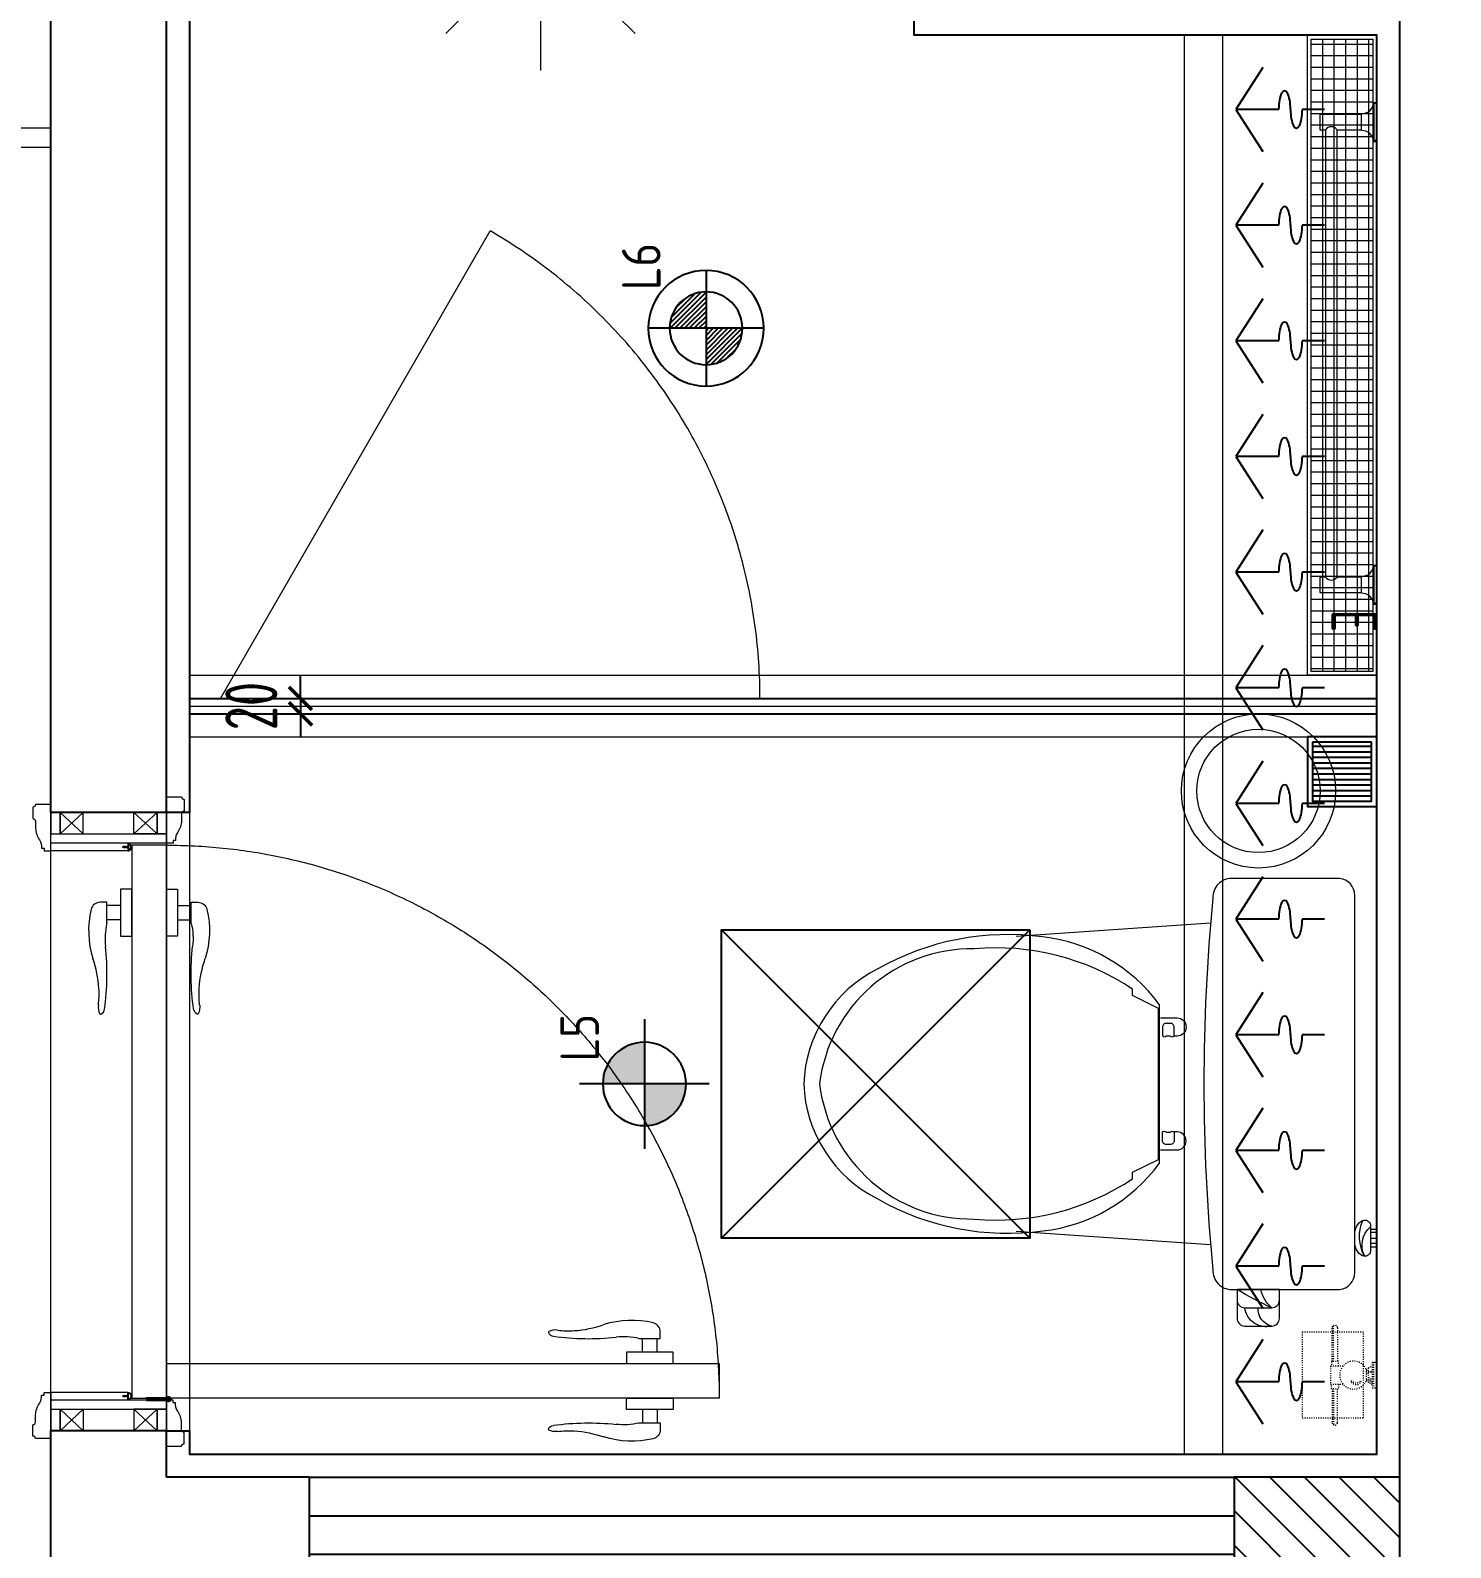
# Model space of a CAD drawing. Header units: millimetres. Extents: x 84706 to 155398, y -6776 to 36429.
# Drawn here: x 132853 to 134695, y 33073 to 35040 of the extents above; entities that cross this region are included whole.
import ezdxf
from ezdxf.enums import TextEntityAlignment as Align

# ---------------------------------------------------------------- set-up
doc = ezdxf.new("R2010")
doc.units = ezdxf.units.MM
for name, pattern in [('ACAD_ISO03W100', [30, 12, -18]), ('DASH', [8.89, 6.35, -2.54]), ('DOTE', [61.468, 50.8, -5.08, 0.508, -5.08]), ('HIDDEN', [9.525, 6.35, -3.175])]:
    doc.linetypes.add(name, pattern=pattern)
doc.layers.get('Defpoints').update_dxf_attribs({"color": 250})
for name, color, linetype in [('F-活动家具', 51, 'Continuous'), ('P-01-固定到顶家具', 30, 'Continuous'), ('P-01-地漏', 136, 'Continuous'), ('P-01-墙体完成面', 3, 'Continuous'), ('P-04-天花Ceiling AC', 14, 'Continuous'), ('P-04-天花Ceiling Lighting', 1, 'Continuous'), ('P-04-天花Ceiling Modelling', 30, 'Continuous'), ('P-07-地坪Floor', 20, 'Continuous'), ('WALL_NEW【新建墙体】', 4, 'Continuous'), ('WALL【墙体】', 7, 'Continuous'), ('卫生间玻璃', 142, 'Continuous'), ('新隔墙填充', 250, 'Continuous')]:
    doc.layers.add(name, color=color, linetype=linetype)
for name, color, linetype, lineweight in [('FC-Doorsill【门槛线】', 8, 'Continuous', 0), ('FC-Material【地坪分割线】', 138, 'Continuous', 0), ('FF-Door【门】', 51, 'Continuous', 0), ('FF-Finish【平面完成尺寸】', 44, 'Continuous', 0), ('FF-FIXT【洁具】', 31, 'Continuous', 0), ('FF-MT【门套】', 20, 'Continuous', 0), ('FF-【活动成品家具】', 51, 'Continuous', 0), ('RC-dimensions', 44, 'Continuous', 0), ('RC-Modelling【天花造型】', 30, 'Continuous', 0)]:
    doc.layers.add(name, color=color, linetype=linetype, lineweight=lineweight)
doc.styles.add('MT-DIM', font='ARCHS.SHX', dxfattribs={"width": 0.8})
doc.styles.add('XZC', font='SIMPLEX.SHX', dxfattribs={"width": 0.7, "bigfont": 'hztxt.shx'})
doc.styles.add('尺寸标注', font='ARCHS.SHX', dxfattribs={"width": 0.8})
doc.linetypes.add('LED_LINE', pattern='A,12.7,-5.08,["LED",XZC,S=2.54,R=0,X=-2.54,Y=-1.27],-6.35', length=24.13)
doc.dimstyles.new('海龙1：25', dxfattribs={"dimscale": 25, "dimtxt": 2.25, "dimasz": 1, "dimexe": 1.5, "dimexo": 1, "dimgap": 1, "dimtad": 1, "dimdec": 0, "dimrnd": 5, "dimdsep": 46, "dimtxsty": '尺寸标注', "dimblk": 'ARCHTICK', "dimblk1": 'ARCHTICK', "dimblk2": 'ARCHTICK', "dimcen": 1, "dimclrd": 44, "dimclre": 44, "dimclrt": 2, "dimadec": 0, "dimazin": 0, "dimtfac": 1, "dimtdec": 0, "dimtix": 1, "dimtmove": 2, "dimatfit": 3, "dimldrblk": 'hl_arrow2', "dimfxl": 0, "dimarcsym": 0})

# ---------------------------------------------------------------- blocks, each defined once
blk = doc.blocks.new('马桶平面15')
at = {"color": 251}
for p, q in [((-164.1, 735.1), (-187.7, 735.1)), ((-182.4, 735.2), (-182.4, 743.3)), ((-175.9, 735.1), (-175.9, 743.3)), ((-168.6, 743.3), (-168.6, 735.1))]:
    blk.add_line(p, q, dxfattribs=at)
for points in [[(-171.3, 714.9, 0.288575), (-152.8, 725.1, 0.464141), (-158.6, 735.1), (-164.1, 735.1), (-164.1, 743.3), (-187.7, 743.3), (-187.7, 743.3), (-187.7, 735.1), (-193.2, 735.1, 0.464141), (-199, 725.1, 0.288575), (-180.5, 714.9)], [(-61.5, 462.9), (-61.5, 484.4, -1), (-38, 484.4), (-38, 480.5)], [(109.7, 462.9), (109.7, 484.4, 1), (86.2, 484.4), (86.2, 480.5)], [(26.7, 460.2), (121.9, 460.2), (138.7, 426.6), (147.1, 426.6, -0.17108), (199.3, 221.2, -0.383832), (24.1, 20.6, -0.383832), (-151.1, 221.2, -0.17108), (-98.9, 426.6), (-90.5, 426.6), (-73.7, 460.2), (121.9, 460.2)]]:
    blk.add_lwpolyline(points, format="xyb", dxfattribs=at)
for points in [[(24.1, 519.2, -0.023855), (-216.9, 530.8, -0.42765), (-242.5, 555.3), (-242.5, 695.1, -0.382307), (-220.4, 714.9), (24.1, 714.9), (268.6, 714.9, -0.382307), (290.7, 695.1), (290.7, 555.3, -0.42765), (265.1, 530.8, -0.023855)], [(24.1, 0, -0.272339), (-125.1, 96, -0.163159), (-166.6, 310.4, -0.20934), (-78.5, 461.5), (24.1, 461.5), (126.7, 461.5, -0.20934), (214.8, 310.4, -0.163159), (173.3, 96, -0.272339)]]:
    blk.add_lwpolyline(points, format="xyb", close=True)
for points in [[(-242.5, 617.1), (-242.5, 562.2), (-279.9, 562.2, -0.414214), (-289.9, 572.2), (-289.9, 607.1, -0.414214), (-279.9, 617.1)], [(-242.5, 617.1), (-242.5, 562.2), (-256.2, 562.2, -0.414214), (-266.2, 572.2), (-266.2, 607.1, -0.414214), (-256.2, 617.1)], [(-54.5, 475.5), (-54.5, 470.3, 0.414214), (-49.5, 465.3), (-38.7, 465.3, 0.58538), (-38.5, 470.3), (-38.5, 475.5, 0.58538), (-38.7, 480.5), (-49.5, 480.5, 0.414214)], [(102.7, 475.5), (102.7, 470.3, -0.414214), (97.7, 465.3), (86.9, 465.3, -0.58538), (86.7, 470.3), (86.7, 475.5, -0.58538), (86.9, 480.5), (97.7, 480.5, -0.414214)]]:
    blk.add_lwpolyline(points, format="xyb", close=True, dxfattribs=at)
for points in [[(-184.4, 527.9), (-167.1, 275.7)], [(232.6, 527.9), (215.3, 275.7)]]:
    blk.add_lwpolyline(points)
for centre, radius, start, end in [((-185.1, 755.7), 31.4, 242.8818, 319.142), ((-173.5, 774.1), 53.1, 240.7977, 292.8926), ((-262.7, 600.1), 28.1, 165.5916, 262.7603), ((-267.7, 612.3), 22.8, 193.4235, 273.8412), ((-231.7, 638.1), 46.4, 221.9148, 256.4413), ((180.7, 814.1), 492.5, 204.8643, 210.765)]:
    blk.add_arc(centre, radius, start, end, dxfattribs=at)
blk = doc.blocks.new('花洒平面')
at = {"color": 8}
for p, q in [((0, 207.8), (0, 345.7)), ((-23.2, 198.2), (-122.7, 297.6)), ((23.2, 198.2), (122.7, 297.6)), ((100, 150), (-100, 150)), ((10, 139.4), (-10, 139.4)), ((7.6, 138.4), (-7.5, 138.4)), ((11, 121.4), (-11, 121.4)), ((9.5, 133.4), (-9.5, 133.4)), ((6, 119.4), (-6, 119.4)), ((-6.5, 32), (6.5, 32)), ((-8.5, 12), (8.5, 12))]:
    blk.add_line(p, q, dxfattribs=at)
blk.add_lwpolyline([(11, 131.4, 0.992115), (11, 133.4), (9.5, 133.4, 0.130917), (7.6, 138.4), (9.5, 138.4, 0.413995), (10, 139.4), (71.3, 139.4), (71.3, 150), (100, 150), (100, 165), (-100, 165), (-100, 150), (-71.3, 150), (-71.3, 139.4), (-10, 139.4, 0.413995), (-9.5, 138.4), (-7.5, 138.4, 0.130917), (-9.5, 133.4), (-11, 133.4, 0.992115), (-11, 131.4, 0.003958), (-11, 131.4, 0.080962), (-11, 121.4, 1), (-11, 119.4), (-6, 119.4), (-6, 32), (-6.5, 32, 0.414214), (-8.5, 30), (-8.5, 12), (-21, 12, 0.261972), (-31, 7), (-31, 0), (31, 0), (31, 7, 0.261972), (21, 12), (8.5, 12), (8.5, 30, 0.414214), (6.5, 32), (6, 32), (6, 119.4), (11, 119.4, 1), (11, 121.4, 0.080962), (11, 131.4)], format="xyb")
blk.add_lwpolyline([(8.5, 30, -0.375464), (2.6, 29, 0.238002), (-2.6, 29, -0.375464), (-8.5, 30)], format="xyb", dxfattribs=at)
for radius in [35, 30]:
    blk.add_circle((0, 210), radius, dxfattribs=at)
blk = doc.blocks.new('DOORBLK101')
blk.add_line((-0.5, 0), (0, 0.866))
at = {"color": 8, "linetype": 'HIDDEN', "ltscale": 10}
blk.add_arc((-0.5, 0), 1, 0, 60, dxfattribs=at)
blk = doc.blocks.new('海龙工具_2009110106373373')
at = {"linetype": 'ACAD_ISO03W100', "ltscale": 0.1}
for p, q in [((-16.7, 0), (16.7, 0)), ((-16.7, -5.8), (-16.7, 0)), ((16.7, -5.8), (16.7, 0)), ((-16.7, -5.8), (16.7, -5.8)), ((-9.5, -11.1), (9.5, -11.1)), ((-7.9, -13.8), (7.9, -13.8)), ((-6.9, -13.8), (-6.9, -11.1)), ((6.9, -13.8), (6.9, -11.1))]:
    blk.add_line(p, q, dxfattribs=at)
at = {"color": 8, "linetype": 'ACAD_ISO03W100', "ltscale": 0.1}
for p, q in [((-16.7, -4.4), (16.7, -4.4)), ((-6.6, -13.8), (-6.6, -11.1)), ((-6.1, -13.8), (-6.1, -11.1)), ((-2.5, -13.8), (-2.5, -11.1)), ((5.6, -13.8), (5.6, -11.1)), ((5.9, -13.8), (5.9, -11.1)), ((6.4, -13.8), (6.4, -11.1)), ((7, -33.3), (9.2, -33.3)), ((7.8, -20.3), (11.9, -22.7))]:
    blk.add_line(p, q, dxfattribs=at)
blk.add_lwpolyline([(-55.5, -96.8), (55.2, -96.8), (55.2, -17.4), (-55.5, -17.4)], close=True, dxfattribs=at)
for points in [[(-17.6, -56.1), (-64.4, -56.1)], [(-17.6, -56.7), (-64, -56.7)], [(17.6, -56.1), (64.4, -56.1)], [(17.6, -56.7), (64, -56.7)]]:
    blk.add_lwpolyline(points, dxfattribs=at)
at = {"linetype": 'ACAD_ISO03W100', "ltscale": 0.1}
for points in [[(-61.4, -51), (-17.6, -51)], [(-17.6, -57.8), (-61.4, -57.8)], [(-11.7, -49.5), (-17.6, -49.5), (-17.6, -58.8), (-11.7, -58.8)], [(-11.7, -43.8), (-11.7, -59.9), (11.7, -59.9), (11.7, -43.8)], [(11.7, -49.5), (17.6, -49.5), (17.6, -58.8), (11.7, -58.8)], [(61.4, -51), (17.6, -51)], [(17.6, -57.8), (61.4, -57.8)]]:
    blk.add_lwpolyline(points, dxfattribs=at)
for centre, radius, start, end in [((0, -30), 18.1, 116.1175, 63.8825), ((-20.9, -14.2), 11.8, 15.3828, 45.4987), ((20.9, -14.2), 11.8, 134.5013, 164.6172), ((-61.4, -54.4), 3.41, 90, 270), ((61.4, -54.4), 3.41, 270, 90)]:
    blk.add_arc(centre, radius, start, end, dxfattribs=at)
at = {"color": 8, "linetype": 'ACAD_ISO03W100', "ltscale": 0.1}
for centre, radius, start, end in [((-15.3, -11.8), 11.2, 3.7227, 32.4859), ((-22.2, -12.5), 18.8, 4.2436, 20.7431), ((14.7, -12.4), 11.2, 143.8042, 173.1553), ((16.9, -14.2), 11.8, 134.5013, 164.6172), ((21.6, -18.2), 16.8, 132.4216, 154.9263), ((0.7, -26.4), 9.31, 311.8793, 40.3803), ((0.9, -25.5), 11.4, 317.035, 14.508)]:
    blk.add_arc(centre, radius, start, end, dxfattribs=at)
blk = doc.blocks.new('海龙_05069869')
at = {"layer": 'FF-FIXT【洁具】'}
blk.add_circle((0, 0), 100, dxfattribs=at)
at = {"layer": 'FF-FIXT【洁具】', "color": 9}
blk.add_circle((0, 0), 80, dxfattribs=at)
blk = doc.blocks.new('海龙工具_毛巾架平面')
at = {"linetype": 'ByBlock', "lineweight": 0}
for p, q in [((-323.6, 0.4), (-323.6, 4.4)), ((-275.6, 0.4), (-275.6, 4.4)), ((276.4, 0.4), (276.4, 4.4)), ((324.4, 0.4), (324.4, 4.4))]:
    blk.add_line(p, q, dxfattribs=at)
for points in [[(-289.6, 66.9), (-289.6, 74.4), (-309.6, 74.4), (-309.6, 20.4)], [(290.4, 66.9), (-289.6, 66.9)], [(310.4, 20.2), (310.4, 74.4), (290.4, 74.4), (290.4, 66.9)], [(-289.6, 20.2), (-289.6, 51.9)], [(-289.6, 51.9), (290.4, 51.9)], [(290.4, 51.9), (290.4, 20.4)]]:
    blk.add_lwpolyline(points)
for points in [[(-324.6, 4.4, 0.406293), (-310.6, 20.4), (-288.6, 20.4, 0.411692), (-274.6, 4.4)], [(275.4, 4.4, 0.406293), (289.4, 20.4), (311.4, 20.4, 0.411692), (325.4, 4.4)]]:
    blk.add_lwpolyline(points, format="xyb", dxfattribs=at)
for points in [[(-274.6, 0.4), (-274.6, 4.4), (-324.6, 4.4), (-324.6, 0.4)], [(325.4, 0.4), (325.4, 4.4), (275.4, 4.4), (275.4, 0.4)]]:
    blk.add_lwpolyline(points, close=True, dxfattribs=at)
at = {"color": 250}
for centre, start, end in [((-284.3, 59.4), 125.0015, 234.9985), ((285.2, 59.4), 305.0015, 54.9985)]:
    blk.add_arc(centre, 9.16, start, end, dxfattribs=at)
blk = doc.blocks.new('卫_毛巾架')
blk.add_blockref('海龙工具_毛巾架平面', (0, -0.4))
blk = doc.blocks.new('_ArchTick')
at = {"color": 2, "linetype": 'ByBlock', "const_width": 0.15}
blk.add_lwpolyline([(-0.5, -0.5), (0.5, 0.5)], dxfattribs=at)
blk = doc.blocks.new('*D813')
at = {"layer": 'Defpoints', "color": 0, "transparency": 16777216}
for p in [(125919.3, 22927.4), (126069.3, 22927.4), (125919.3, 22509.5)]:
    blk.add_point(p, dxfattribs=at)
at = {"layer": 'RC-dimensions', "color": 44, "lineweight": -2, "transparency": 16777216}
for p, q in [((125919.3, 22659.5), (125919.3, 22464.5)), ((126069.3, 22659.5), (126069.3, 22464.5)), ((125919.3, 22509.5), (125889.3, 22509.5)), ((126069.3, 22509.5), (125919.3, 22509.5)), ((126069.3, 22509.5), (126099.3, 22509.5))]:
    blk.add_line(p, q, dxfattribs=at)
at = {"layer": 'RC-dimensions', "color": 44, "lineweight": -2, "transparency": 16777216, "xscale": 30, "yscale": 30, "zscale": 30}
blk.add_blockref('_ArchTick', (125919.3, 22509.5), dxfattribs=at)
at = {"layer": 'RC-dimensions', "color": 44, "lineweight": -2, "transparency": 16777216, "xscale": 30, "yscale": 30, "zscale": 30, "rotation": 180}
blk.add_blockref('_ArchTick', (126069.3, 22509.5), dxfattribs=at)
at = {"layer": 'RC-dimensions', "color": 2, "transparency": 16777216, "insert": (125994.3, 22573.3), "char_height": 67.5, "attachment_point": 5, "style": '尺寸标注'}
blk.add_mtext('150', dxfattribs=at)
blk = doc.blocks.new('hl_arrow2')
at = {"color": 2}
blk.add_line((-0.221, 0), (-1, 0), dxfattribs=at)
blk.add_lwpolyline([(-0.221, 0), (-0.861, -0.689), (-0.654, -0.862), (0, 0), (-0.654, 0.862), (-0.861, 0.689)], close=True, dxfattribs=at)
for points in [[(-0.861, 0.689), (-0.654, 0.862), (-0.221, 0), (0, 0)], [(-0.861, -0.689), (-0.654, -0.862), (-0.221, 0), (0, 0)]]:
    blk.add_solid(points, dxfattribs=at)
blk = doc.blocks.new('*D814')
at = {"layer": 'Defpoints', "color": 0, "transparency": 16777216}
for p in [(126069.3, 22927.4), (127069.3, 22927.4), (126069.3, 22509.5)]:
    blk.add_point(p, dxfattribs=at)
at = {"layer": 'RC-dimensions', "color": 44, "lineweight": -2, "transparency": 16777216}
for p, q in [((126069.3, 22659.5), (126069.3, 22464.5)), ((127069.3, 22659.5), (127069.3, 22464.5)), ((127069.3, 22509.5), (126069.3, 22509.5))]:
    blk.add_line(p, q, dxfattribs=at)
at = {"layer": 'RC-dimensions', "color": 44, "lineweight": -2, "transparency": 16777216, "xscale": 30, "yscale": 30, "zscale": 30, "rotation": 180}
blk.add_blockref('_ArchTick', (126069.3, 22509.5), dxfattribs=at)
at = {"layer": 'RC-dimensions', "color": 44, "lineweight": -2, "transparency": 16777216, "xscale": 30, "yscale": 30, "zscale": 30}
blk.add_blockref('_ArchTick', (127069.3, 22509.5), dxfattribs=at)
at = {"layer": 'RC-dimensions', "color": 2, "transparency": 16777216, "insert": (126569.3, 22573.3), "char_height": 67.5, "attachment_point": 5, "style": '尺寸标注'}
blk.add_mtext('1000', dxfattribs=at)
blk = doc.blocks.new('*D815')
at = {"layer": 'Defpoints', "color": 0, "transparency": 16777216}
for p in [(127069.3, 22927.4), (127969.3, 22927.4), (127069.3, 22509.5)]:
    blk.add_point(p, dxfattribs=at)
at = {"layer": 'RC-dimensions', "color": 44, "lineweight": -2, "transparency": 16777216}
for p, q in [((127069.3, 22659.5), (127069.3, 22464.5)), ((127969.3, 22659.5), (127969.3, 22464.5)), ((127969.3, 22509.5), (127069.3, 22509.5))]:
    blk.add_line(p, q, dxfattribs=at)
at = {"layer": 'RC-dimensions', "color": 44, "lineweight": -2, "transparency": 16777216, "xscale": 30, "yscale": 30, "zscale": 30, "rotation": 180}
blk.add_blockref('_ArchTick', (127069.3, 22509.5), dxfattribs=at)
at = {"layer": 'RC-dimensions', "color": 44, "lineweight": -2, "transparency": 16777216, "xscale": 30, "yscale": 30, "zscale": 30}
blk.add_blockref('_ArchTick', (127969.3, 22509.5), dxfattribs=at)
at = {"layer": 'RC-dimensions', "color": 2, "transparency": 16777216, "insert": (127519.3, 22573.3), "char_height": 67.5, "attachment_point": 5, "style": '尺寸标注'}
blk.add_mtext('900', dxfattribs=at)
blk = doc.blocks.new('hlw_3_1200_150')
for p, q in [((-0.5, 0.0625), (0.5, 0.0625)), ((-0.5, -0.0625), (0.5, -0.0625))]:
    blk.add_line(p, q)
at = {"linetype": 'HIDDEN', "ltscale": 15}
for p, q in [((-0.5, 0.0208), (0.5, 0.0208)), ((-0.5, -0.0208), (0.5, -0.0208))]:
    blk.add_line(p, q, dxfattribs=at)
blk = doc.blocks.new('门套线03')
at = {"ltscale": 100}
blk.add_lwpolyline([(60, 0), (60, 19.7, -0.339185), (56.6, 23.1), (42, 23.1, -0.360475), (38.5, 19.7), (29.2, 19.7, 0.137802), (14.5, 14.7, -0.16589), (3.4, 11.9), (3.4, 8.7), (0, 8.7), (0, 0)], format="xyb", close=True, dxfattribs=at)
blk = doc.blocks.new('HL_Door_Hinge')
at = {"color": 0, "linetype": 'DOTE', "ltscale": 0.04}
for p, q in [((-4, 3), (4, 3)), ((0, -1), (0, 7))]:
    blk.add_line(p, q, dxfattribs=at)
at = {"color": 0, "linetype": 'DASH', "ltscale": 5}
for p, q in [((-2, -26), (-2, 0.8)), ((-0.5, -26), (-0.5, 0)), ((0.5, -26), (0.5, 0)), ((2, -26), (2, 0.8)), ((-0.5, -26), (-2, -26)), ((0.5, -26), (2, -26))]:
    blk.add_line(p, q, dxfattribs=at)
for radius in [3, 2]:
    blk.add_circle((0, 3), radius, dxfattribs=at)
blk = doc.blocks.new('HL_Door_Seal')
at = {"color": 0}
for p, q in [((5, 0), (-5, 0)), ((-1, 6), (-0.5, 6.5)), ((-1, 6), (-0.5, 6)), ((-1, 5.5), (-0.5, 6)), ((-1, 5.5), (-0.5, 5.5)), ((-1, 5), (-0.5, 5.5)), ((-1, 4.5), (-0.5, 5)), ((-1, 5), (-0.5, 5)), ((-1, 4.5), (-0.5, 4.5)), ((-1, 4), (-0.5, 4.5)), ((-1, 4), (-0.5, 4)), ((-1, 3.5), (-0.5, 4)), ((-1, 3.5), (-0.5, 3.5)), ((-1, 3), (-0.5, 3.5)), ((-1, 3), (-0.5, 3)), ((-1, 2.5), (-0.5, 3)), ((-1, 2.5), (-0.5, 2.5)), ((-1, 2), (-0.5, 2.5)), ((-1, 2), (-0.5, 2)), ((-1, 1.5), (-0.5, 2)), ((-1, 1.5), (-0.5, 1.5)), ((-1, 1), (-0.5, 1.5)), ((-1, 1), (-0.5, 1)), ((-1, 0.5), (-0.5, 1)), ((-1, 0.5), (-0.5, 0.5)), ((-1, 0), (-0.5, 0.5)), ((-0.5, 6.5), (0.5, 6.5)), ((1, 6), (0.5, 6.5)), ((1, 6), (0.5, 6)), ((1, 5.5), (0.5, 6)), ((1, 5.5), (0.5, 5.5)), ((1, 5), (0.5, 5.5)), ((1, 5), (0.5, 5)), ((1, 4.5), (0.5, 5)), ((1, 4.5), (0.5, 4.5)), ((1, 4), (0.5, 4.5)), ((1, 4), (0.5, 4)), ((1, 3.5), (0.5, 4)), ((1, 3.5), (0.5, 3.5)), ((1, 3), (0.5, 3.5)), ((1, 3), (0.5, 3)), ((1, 2.5), (0.5, 3)), ((1, 2.5), (0.5, 2.5)), ((1, 2), (0.5, 2.5)), ((1, 2), (0.5, 2)), ((1, 1.5), (0.5, 2)), ((1, 1.5), (0.5, 1.5)), ((1, 1), (0.5, 1.5)), ((1, 1), (0.5, 1)), ((1, 0.5), (0.5, 1)), ((1, 0.5), (0.5, 0.5)), ((1, 0), (0.5, 0.5))]:
    blk.add_line(p, q, dxfattribs=at)
blk.add_lwpolyline([(-3.9, -1, 0.774597), (3.9, -1)], format="xyb", close=True, dxfattribs=at)
blk.add_arc((0, 0), 5, 180, 0.0005, dxfattribs=at)
blk = doc.blocks.new('门把手02')
at = {"color": 250}
for p, q in [((-13.5, 32.2), (-13.5, 40.9)), ((12.9, 32.2), (-13.5, 32.2)), ((-9.4, 14.6), (-9.4, 32.2)), ((9.4, 14.6), (9.4, 32.2)), ((-30.4, 14.6), (-15.2, 14.6)), ((-30.4, 0), (-30.4, 14.6)), ((30.4, 0), (-30.4, 0)), ((-15.2, 14.6), (19.6, 14.6)), ((-15.2, 14.6), (19.6, 14.6)), ((19.6, 14.6), (30.4, 14.6)), ((30.4, 14.6), (30.4, 0))]:
    blk.add_line(p, q, dxfattribs=at)
at = {"color": 250, "extrusion": (0, 0, -1)}
for centre, major_axis, start_param, end_param in [((-1.3, 40.9), (-8.59, 8.59), 5.497787, 6.813202), ((23.4, -64.1), (-0.1, 120), -0.233047, 0.306451), ((107.8, 189.2), (1.8, 147), 3.194781, 3.464277), ((105.2, 172), (-91.7, 91.7), 3.813778, 3.981187), ((122.5, 24), (-13.7, 13.7), 0.647464, 1.248663), ((124, 43.6), (5.92, 5.92), 1.238085, 2.228964), ((130.6, 40.4), (-0.729, 0.729), 1.325662, 2.819982), ((12.9, 37.2), (3.58, 3.58), 2.124304, 2.356194), ((33.8, -51.4), (0, 86), -0.231441, 0.114669), ((79.3, 368.4), (-0.1, 336.3), 3.005111, 3.247916)]:
    blk.add_ellipse(centre, major_axis=major_axis, ratio=1, start_param=start_param, end_param=end_param, dxfattribs=at)
blk = doc.blocks.new('hld_1_722.134_150_门把手02_门套线03_45_0_0_3_40_0_1_1')
at = {"layer": 'FC-Doorsill【门槛线】'}
for p, q in [((-0.5, 0.0935), (0.5, 0.0935)), ((-0.5, -0.0935), (0.5, -0.0935))]:
    blk.add_line(p, q, dxfattribs=at)
at = {"layer": 'FF-Door【门】'}
blk.add_lwpolyline([(-0.447, 0.0935), (-0.3909, 0.0935), (-0.3909, 0.9875), (-0.447, 0.9875)], close=True, dxfattribs=at)
at = {"layer": 'FF-Door【门】', "color": 250, "linetype": 'ACAD_ISO03W100', "ltscale": 2.083333}
blk.add_lwpolyline([(-0.447, 0.0935), (0.447, 0.0935), (0.447, 0.0374), (-0.447, 0.0374)], close=True, dxfattribs=at)
at = {"layer": 'FF-Door【门】', "color": 8, "linetype": 'HIDDEN', "ltscale": 15}
blk.add_arc((-0.447, 0.0935), 0.894, 0, 90, dxfattribs=at)
at = {"layer": 'FF-MT【门套】', "color": 250}
for p, q in [((-0.4651, 0.0785), (-0.5, 0.0411)), ((-0.4651, 0.0411), (-0.5, 0.0785)), ((0.4651, 0.0785), (0.5, 0.0411)), ((0.4651, 0.0411), (0.5, 0.0785)), ((-0.5, -0.0411), (-0.4651, -0.0785)), ((-0.5, -0.0785), (-0.4651, -0.0411)), ((0.5, -0.0411), (0.4651, -0.0785)), ((0.5, -0.0785), (0.4651, -0.0411))]:
    blk.add_line(p, q, dxfattribs=at)
for points in [[(-0.5, 0.0935), (-0.4651, 0.0935), (-0.4651, 0.0785), (-0.5, 0.0785)], [(-0.4651, 0.0785), (-0.4651, 0.0411), (-0.5, 0.0411), (-0.5, 0.0785)], [(-0.4651, 0.0935), (-0.4501, 0.0935), (-0.4501, -0.0935), (-0.4651, -0.0935)], [(0.4651, 0.0935), (0.4501, 0.0935), (0.4501, -0.0935), (0.4651, -0.0935)], [(0.5, 0.0935), (0.4651, 0.0935), (0.4651, 0.0785), (0.5, 0.0785)], [(0.4651, 0.0785), (0.4651, 0.0411), (0.5, 0.0411), (0.5, 0.0785)], [(-0.5, -0.0411), (-0.5, -0.0785), (-0.4651, -0.0785), (-0.4651, -0.0411)], [(0.5, -0.0411), (0.5, -0.0785), (0.4651, -0.0785), (0.4651, -0.0411)], [(-0.5, -0.0935), (-0.4651, -0.0935), (-0.4651, -0.0785), (-0.5, -0.0785)], [(0.5, -0.0935), (0.4651, -0.0935), (0.4651, -0.0785), (0.5, -0.0785)]]:
    blk.add_lwpolyline(points, close=True, dxfattribs=at)
at = {"layer": 'FF-MT【门套】'}
for points in [[(-0.5, 0.0935), (-0.4501, 0.0935), (-0.4501, 0.0312), (-0.4377, 0.0312), (-0.4377, -0.0935), (-0.5, -0.0935)], [(0.5, 0.0935), (0.4501, 0.0935), (0.4501, 0.0312), (0.4377, 0.0312), (0.4377, -0.0935), (0.5, -0.0935)]]:
    blk.add_lwpolyline(points, close=True, dxfattribs=at)
at = {"layer": 'FF-Door【门】', "color": 250, "yscale": 0.001246673720702, "zscale": 0.001246673720702}
for name, p, xscale, rotation in [('门把手02', (-0.447, 0.8753), -0.001246673720702, 90.00000000000593), ('门把手02', (-0.3909, 0.8753), 0.001246673720702, 270.0000000000178), ('HL_Door_Seal', (-0.4439, 0.0312), 0.001246673720702, 180.0000000000119), ('HL_Door_Seal', (0.4439, 0.0312), -0.001246673720702, 180)]:
    blk.add_blockref(name, p, dxfattribs=dict(at, xscale=xscale, rotation=rotation))
at = {"layer": 'FF-Door【门】', "color": 250, "zscale": 0.001246673720702}
for name, p, xscale, yscale in [('门把手02', (0.3379, 0.0935), -0.001246673720702, 0.001246673720702), ('HL_Door_Hinge', (-0.4486, 0.0935), 0.001246673720702, 0.001246673720702), ('门把手02', (0.3379, 0.0374), -0.001246673720702, -0.001246673720702)]:
    blk.add_blockref(name, p, dxfattribs=dict(at, xscale=xscale, yscale=yscale))
at = {"layer": 'FF-MT【门套】', "zscale": 0.001246673720702}
for p, xscale, yscale in [((-0.4501, 0.0935), -0.001246673720702, 0.001246673720702), ((0.4501, 0.0935), 0.001246673720702, 0.001246673720702), ((-0.4377, -0.0935), -0.001246673720702, -0.001246673720702), ((0.4377, -0.0935), 0.001246673720702, -0.001246673720702)]:
    blk.add_blockref('门套线03', p, dxfattribs=dict(at, xscale=xscale, yscale=yscale))
blk = doc.blocks.new('*D825')
at = {"layer": 'Defpoints', "color": 0, "transparency": 16777216}
for p in [(127059.3, 24527.5), (127079.3, 24527.5), (127059.3, 24353.6)]:
    blk.add_point(p, dxfattribs=at)
at = {"layer": 'FF-Finish【平面完成尺寸】', "color": 44, "lineweight": -2, "transparency": 16777216}
for p, q in [((127059.3, 24497.5), (127059.3, 24308.6)), ((127079.3, 24497.5), (127079.3, 24308.6)), ((127059.3, 24353.6), (127029.3, 24353.6)), ((127079.3, 24353.6), (127059.3, 24353.6)), ((127079.3, 24353.6), (127109.3, 24353.6))]:
    blk.add_line(p, q, dxfattribs=at)
at = {"layer": 'FF-Finish【平面完成尺寸】', "color": 44, "lineweight": -2, "transparency": 16777216, "xscale": 30, "yscale": 30, "zscale": 30}
blk.add_blockref('_ArchTick', (127059.3, 24353.6), dxfattribs=at)
at = {"layer": 'FF-Finish【平面完成尺寸】', "color": 44, "lineweight": -2, "transparency": 16777216, "xscale": 30, "yscale": 30, "zscale": 30, "rotation": 180}
blk.add_blockref('_ArchTick', (127079.3, 24353.6), dxfattribs=at)
at = {"layer": 'FF-Finish【平面完成尺寸】', "color": 2, "transparency": 16777216, "insert": (127069.3, 24417.3), "char_height": 67.5, "attachment_point": 5, "style": '尺寸标注'}
blk.add_mtext('20', dxfattribs=at)
blk = doc.blocks.new('*U320')
at = {"layer": 'P-04-天花Ceiling AC', "color": 3}
for p, q in [((-654.6, 79.7), (-600, 115.1)), ((-600, 115.1), (-545.4, 79.7)), ((-504.6, 79.7), (-450, 115.1)), ((-450, 115.1), (-395.4, 79.7)), ((-354.6, 79.7), (-300, 115.1)), ((-300, 115.1), (-245.4, 79.7)), ((-204.6, 79.7), (-150, 115.1)), ((-150, 115.1), (-95.4, 79.7)), ((-54.6, 79.7), (0, 115.1)), ((0, 115.1), (54.6, 79.7)), ((95.4, 79.7), (150, 115.1)), ((150, 115.1), (204.6, 79.7)), ((245.4, 79.7), (300, 115.1)), ((300, 115.1), (354.6, 79.7)), ((395.4, 79.7), (450, 115.1)), ((450, 115.1), (504.6, 79.7)), ((545.4, 79.7), (600, 115.1)), ((600, 115.1), (654.6, 79.7)), ((695.4, 79.7), (750, 115.1)), ((750, 115.1), (804.6, 79.7)), ((845.4, 79.7), (900, 115.1)), ((900, 115.1), (954.6, 79.7)), ((995.4, 79.7), (1050, 115.1)), ((1050, 115.1), (1104.6, 79.7))]:
    blk.add_line(p, q, dxfattribs=at)
at = {"layer": 'P-04-天花Ceiling AC', "color": 3, "ltscale": 2}
for p, q in [((-600, 59.3), (-600, 115.1)), ((-450, 59.3), (-450, 115.1)), ((-300, 59.3), (-300, 115.1)), ((-150, 59.3), (-150, 115.1)), ((0, 59.3), (0, 115.1)), ((150, 59.3), (150, 115.1)), ((300, 59.3), (300, 115.1)), ((450, 59.3), (450, 115.1)), ((600, 59.3), (600, 115.1)), ((750, 59.3), (750, 115.1)), ((900, 59.3), (900, 115.1)), ((1050, 59.3), (1050, 115.1)), ((-600, 0), (-600, 28.7)), ((-450, 0), (-450, 28.7)), ((-300, 0), (-300, 28.7)), ((-150, 0), (-150, 28.7)), ((0, 0), (0, 28.7)), ((150, 0), (150, 28.7)), ((300, 0), (300, 28.7)), ((450, 0), (450, 28.7)), ((600, 0), (600, 28.7)), ((750, 0), (750, 28.7)), ((900, 0), (900, 28.7)), ((1050, 0), (1050, 28.7))]:
    blk.add_line(p, q, dxfattribs=at)
at = {"layer": 'P-04-天花Ceiling AC', "color": 3, "ltscale": 2, "extrusion": (0, 0, -1)}
for centre, major_axis in [((-600, 51.7), (24.3, 0)), ((-450, 51.7), (24.3, 0)), ((-300, 51.7), (24.3, 0)), ((-150, 51.7), (24.3, 0)), ((0, 51.7), (24.3, 0)), ((150, 51.7), (24.3, 0)), ((300, 51.7), (24.3, 0)), ((450, 51.7), (24.3, 0)), ((600, 51.7), (24.3, 0)), ((750, 51.7), (24.3, 0)), ((900, 51.7), (24.3, 0)), ((1050, 51.7), (24.3, 0)), ((-600, 36.3), (-24.3, 0)), ((-450, 36.3), (-24.3, 0)), ((-300, 36.3), (-24.3, 0)), ((-150, 36.3), (-24.3, 0)), ((0, 36.3), (-24.3, 0)), ((150, 36.3), (-24.3, 0)), ((300, 36.3), (-24.3, 0)), ((450, 36.3), (-24.3, 0)), ((600, 36.3), (-24.3, 0)), ((750, 36.3), (-24.3, 0)), ((900, 36.3), (-24.3, 0)), ((1050, 36.3), (-24.3, 0))]:
    blk.add_ellipse(centre, major_axis=major_axis, ratio=0.315764, start_param=1.570796, end_param=4.712389, dxfattribs=at)
at = {"layer": 'P-04-天花Ceiling AC', "color": 50, "style": 'MT-DIM', "width": 0.8}
blk.add_attdef('R/S/E', text='', height=51.2, dxfattribs=at).set_placement((0, -71.4), align=Align.CENTER)
blk = doc.blocks.new('MT射灯')
at = {"layer": 'P-04-天花Ceiling Lighting'}
h = blk.add_hatch(color=8, dxfattribs=at)
h.paths.add_polyline_path([(-54, 0), (0, 0), (0, 54, 0.414214)])
h.paths.add_polyline_path([(0, -54, 0.414214), (54, 0), (0, 0)])
at = {"layer": 'P-04-天花Ceiling Lighting', "color": 8}
for p, q in [((0, 84), (0, -84)), ((84, 0), (-84, 0))]:
    blk.add_line(p, q, dxfattribs=at)
at = {"layer": 'P-04-天花Ceiling Lighting', "color": 1}
blk.add_circle((0, 0), 54, dxfattribs=at)
at = {"layer": 'P-04-天花Ceiling Lighting', "color": 50, "style": 'MT-DIM'}
blk.add_attdef('L1', (60, -84), '', height=50, dxfattribs=at)
blk = doc.blocks.new('MT防雾筒灯')
at = {"layer": 'P-04-天花Ceiling Lighting'}
h = blk.add_hatch(dxfattribs=at)
h.set_pattern_fill('ANSI31', color=8, scale=1.388889, style=0)
h.set_pattern_definition([(45, (66523.9066, -101242.3147), (-3.11814449, 3.11814449), [])])
h.paths.add_polyline_path([(0, 47.2, 0.414214), (-47.2, 0), (0, 0)])
h.paths.add_polyline_path([(0, -47.2, 0.414214), (47.2, 0), (0, 0)])
at = {"layer": 'P-04-天花Ceiling Lighting', "color": 8}
for p, q in [((0, 75), (0, -75)), ((75, 0), (-75, 0))]:
    blk.add_line(p, q, dxfattribs=at)
at = {"layer": 'P-04-天花Ceiling Lighting', "color": 1}
for radius in [75, 47.2]:
    blk.add_circle((0, 0), radius, dxfattribs=at)
at = {"layer": 'P-04-天花Ceiling Lighting', "color": 50, "style": 'MT-DIM'}
blk.add_attdef('L1', (80, -84), '', height=50, dxfattribs=at)
blk = doc.blocks.new('fsdxcv')
at = {"layer": 'P-04-天花Ceiling Modelling', "color": 8, "linetype": 'DASH', "ltscale": 300}
for p, q in [((3732.4, 8717.8, 0), (4132.4, 8317.8, 0)), ((3732.4, 8317.8, 0), (4132.4, 8717.8, 0))]:
    blk.add_line(p, q, dxfattribs=at)
at = {"layer": 'P-04-天花Ceiling Modelling', "color": 8, "elevation": 0}
blk.add_lwpolyline([(4132.4, 8317.8), (3732.4, 8317.8), (3732.4, 8717.8), (4132.4, 8717.8)], close=True, dxfattribs=at)
blk = doc.blocks.new('A$C091E50A3')
at = {"layer": 'P-01-地漏'}
h = blk.add_hatch(dxfattribs=at)
h.set_pattern_fill('ANSI31', color=251, scale=2, angle=45, style=0)
h.set_pattern_definition([(90, (6, 6), (-6.35, 1e-15), [])])
h.paths.add_polyline_path([(74, 74), (6, 74), (6, 6), (74, 6)])
blk.add_lwpolyline([(0, 0), (80, 0), (80, 80), (0, 80)], close=True, dxfattribs=at)
at = {"layer": 'P-01-地漏', "color": 251}
blk.add_lwpolyline([(6, 6), (74, 6), (74, 74), (6, 74)], close=True, dxfattribs=at)
blk = doc.blocks.new('jnyuhj')
at = {"layer": 'FC-Material【地坪分割线】'}
h = blk.add_hatch(dxfattribs=at)
h.set_pattern_fill('_USER', color=250, scale=15, double=1, pattern_type=0)
h.set_pattern_definition([(0, (16197.547, 1911.024), (0, 15), []), (90, (16197.547, 1911.024), (-15, 9e-16), [])])
h.paths.add_polyline_path([(127114.3, 23042.4), (127934.3, 23042.4), (127934.3, 22962.4), (127114.3, 22962.4)])
at = {"layer": '新隔墙填充'}
h = blk.add_hatch(dxfattribs=at)
h.set_pattern_fill('ANSI31', color=250, scale=10)
h.set_pattern_definition([(45, (16197.547, 1911.024), (-22.45064, 22.45064), [])])
h.paths.add_polyline_path([(126069.3, 23142.5), (125919.3, 23142.5), (125919.3, 22927.4), (126069.3, 22927.4)])
at = {"layer": 'FC-Material【地坪分割线】'}
for p, q in [((127029.3, 24497.5), (127029.3, 22957.4)), ((127109.3, 24497.5), (127109.3, 22957.4))]:
    blk.add_line(p, q, dxfattribs=at)
for points in [[(126129.3, 24677.5), (126931.5, 24677.5), (126931.5, 24497.5), (126129.3, 24497.5)], [(127109.3, 23047.4), (127939.3, 23047.4), (127939.3, 22957.4), (127109.3, 22957.4)], [(127114.3, 23042.4), (127934.3, 23042.4), (127934.3, 22962.4), (127114.3, 22962.4)]]:
    blk.add_lwpolyline(points, close=True, dxfattribs=at)
at = {"layer": 'FF-FIXT【洁具】'}
blk.add_line((127069.3, 24497.5), (127069.3, 22957.4), dxfattribs=at)
at = {"layer": 'P-01-固定到顶家具'}
for p, q in [((127059.3, 24497.5), (127059.3, 22957.4)), ((127079.3, 24497.5), (127079.3, 22957.4))]:
    blk.add_line(p, q, dxfattribs=at)
at = {"layer": 'P-01-墙体完成面'}
blk.add_lwpolyline([(126129.3, 24527.5), (126129.3, 24497.5), (126099.3, 24497.5), (126099.3, 22957.4), (127939.3, 22957.4), (127939.3, 23557.4), (128239.3, 23557.4), (128239.3, 24497.5), (126931.5, 24497.5), (126931.5, 24527.5)], dxfattribs=at)
at = {"layer": 'RC-Modelling【天花造型】', "color": 1, "linetype": 'LED_LINE', "ltscale": 0.5}
for p, q in [((127794.3, 25677.4), (127794.3, 24677.5)), ((127939.3, 23207.4), (126099.3, 23207.4))]:
    blk.add_line(p, q, dxfattribs=at)
at = {"layer": 'RC-Modelling【天花造型】'}
for p, q in [((127819.3, 25677.4), (127819.3, 24677.5)), ((127939.3, 23157.4), (126099.3, 23157.4))]:
    blk.add_line(p, q, dxfattribs=at)
at = {"layer": 'RC-Modelling【天花造型】', "color": 251}
blk.add_lwpolyline([(126129.3, 24677.5), (126931.5, 24677.5), (126931.5, 24527.5), (126129.3, 24527.5)], close=True, dxfattribs=at)
at = {"layer": 'WALL_NEW【新建墙体】'}
for p, q in [((125919.3, 24677.5), (126129.3, 24677.5)), ((126129.3, 24527.5), (126129.3, 24677.5)), ((126931.5, 24527.5), (126931.5, 24677.5)), ((126931.5, 24677.5), (128019.3, 24677.5)), ((126069.3, 24342.5), (126069.3, 24527.5)), ((126069.3, 24527.5), (126129.3, 24527.5)), ((126931.5, 24527.5), (128269.3, 24527.5)), ((126069.3, 24342.5), (125919.3, 24342.5)), ((126069.3, 23142.5), (125919.3, 23142.5)), ((126069.3, 22927.4), (126069.3, 23142.5)), ((125919.3, 22927.4), (126069.3, 22927.4))]:
    blk.add_line(p, q, dxfattribs=at)
at = {"layer": 'WALL【墙体】'}
blk.add_line((121519.3, 22927.4), (128269.3, 22927.4), dxfattribs=at)
blk.add_blockref('fsdxcv', (122646.9, 15089.6, 0))
at = {"layer": 'FF-Door【门】', "xscale": -802.1344987015655, "yscale": 802.1344987015655, "zscale": 802.1344987015655, "rotation": 180}
blk.add_blockref('hld_1_722.134_150_门把手02_门套线03_45_0_0_3_40_0_1_1', (126530.4, 24602.5), dxfattribs=at)
at = {"layer": 'FF-FIXT【洁具】', "xscale": 700, "yscale": 700, "zscale": 700, "rotation": 269.9999999999996}
blk.add_blockref('DOORBLK101', (127079.3, 24107.5), dxfattribs=at)
at = {"layer": 'FF-FIXT【洁具】'}
for name, p, rotation in [('花洒平面', (128239.3, 24042.3), 90), ('海龙工具_2009110106373373', (126201.7, 22957.4), 180)]:
    blk.add_blockref(name, p, dxfattribs=dict(at, rotation=rotation))
at = {"layer": 'FF-FIXT【洁具】', "xscale": -1, "rotation": 180}
blk.add_blockref('马桶平面15', (126555.2, 23700.8), dxfattribs=at)
at = {"layer": 'FF-FIXT【洁具】'}
blk.add_blockref('卫_毛巾架', (127526.3, 22957.4), dxfattribs=at)
at = {"layer": 'FF-【活动成品家具】'}
blk.add_blockref('海龙_05069869', (126959.3, 23110.8), dxfattribs=at)
at = {"layer": 'P-04-天花Ceiling AC', "color": 250}
ref = blk.add_blockref('*U320', (127243.1, 23025.3, 16380), dxfattribs=dict(at, xscale=-1))
ref.add_attrib('R/S/E', 'E', dxfattribs={"color": 50, "height": 60, "rotation": 180, "style": 'MT-DIM', "width": 0.8}).set_placement((127179.7, 23016.4, 16380), align=Align.CENTER)
at = {"layer": 'P-04-天花Ceiling Lighting', "color": 250}
ref = blk.add_blockref('MT射灯', (126579.3, 23907.4), dxfattribs=dict(at, xscale=-1, rotation=180))
ref.add_attrib('L1', 'L5', dxfattribs={"color": 50, "height": 50, "style": 'MT-DIM'}).set_placement((126639.3, 23991.4), align=Align.MIDDLE)
ref = blk.add_blockref('MT防雾筒灯', (127559.3, 23827.5), dxfattribs=dict(at, xscale=-1, rotation=180))
ref.add_attrib('L1', 'L6', dxfattribs={"color": 50, "height": 50, "style": 'MT-DIM'}).set_placement((127639.3, 23911.5), align=Align.MIDDLE)
at = {"layer": 'P-07-地坪Floor', "xscale": 1.125, "yscale": 1.125, "zscale": 1.125, "rotation": 180}
blk.add_blockref('A$C091E50A3', (127029.3, 23047.4), dxfattribs=at)
at = {"layer": '卫生间玻璃', "xscale": 1200, "yscale": 1200, "zscale": 1200, "rotation": 270.0000000000119}
blk.add_blockref('hlw_3_1200_150', (125994.3, 23742.5), dxfattribs=at)
at = {"layer": 'FF-Finish【平面完成尺寸】', "color": 250}
dim = blk.add_linear_dim(base=(127059.3, 24353.6), p1=(127079.3, 24527.5), p2=(127059.3, 24527.5), dimstyle='海龙1：25', override={"dimscale": 30}, dxfattribs=at)
dim.commit()
dim.dimension.update_dxf_attribs({"geometry": '*D825', "text_midpoint": (127069.3, 24417.3)})
at = {"layer": 'RC-dimensions'}
for base, p1, p2, picture, middle in [((125919.3, 22509.5), (126069.3, 22927.4), (125919.3, 22927.4), '*D813', (125994.3, 22573.3)), ((126069.3, 22509.5), (127069.3, 22927.4), (126069.3, 22927.4), '*D814', (126569.3, 22573.3)), ((127069.3, 22509.5), (127969.3, 22927.4), (127069.3, 22927.4), '*D815', (127519.3, 22573.3))]:
    dim = blk.add_linear_dim(base=base, p1=p1, p2=p2, dimstyle='海龙1：25', override={"dimscale": 30}, dxfattribs=at)
    dim.commit()
    dim.dimension.update_dxf_attribs({"geometry": picture, "text_midpoint": middle})

msp = doc.modelspace()

# ---------------------------------------------------------------- block references
at = {"layer": 'F-活动家具', "rotation": 90}
msp.add_blockref('jnyuhj', (157556.5, -92905.4), dxfattribs=at)

doc.saveas('drawing.dxf')
